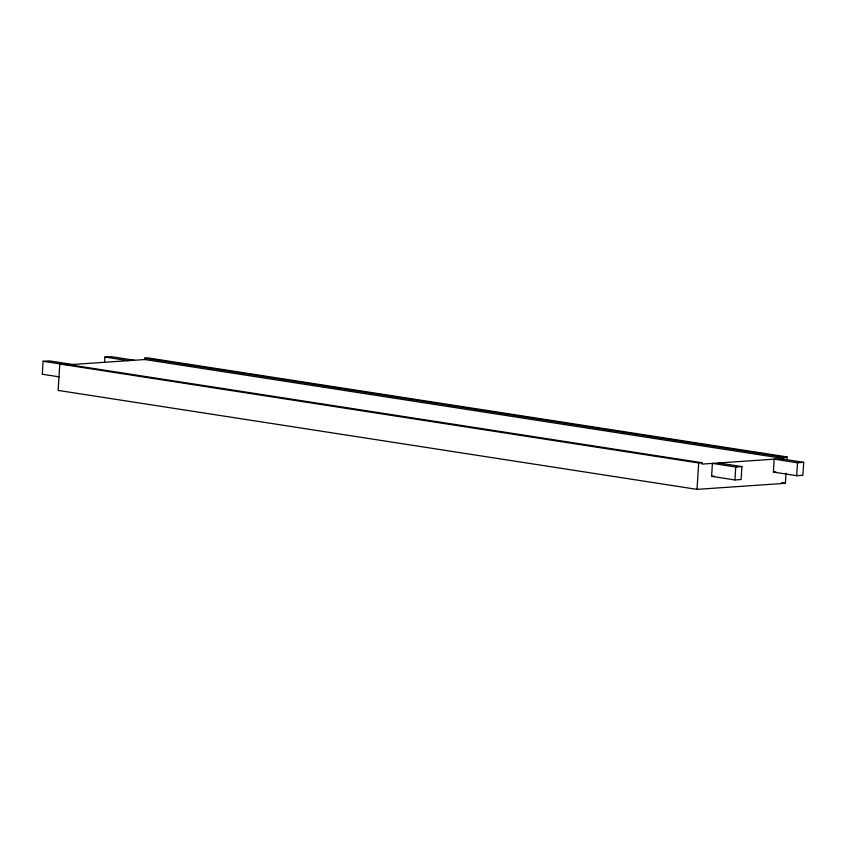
<?xml version="1.0" encoding="UTF-8"?>
<svg xmlns="http://www.w3.org/2000/svg" width="846" height="846" viewBox="0 0 846 846"><rect width="100%" height="100%" fill="white"/><g stroke="black" fill="none" stroke-linecap="round" stroke-linejoin="round"><path stroke-width="1.27" d="M72.629 364.489L49.29 360.872L43.114 361.295L42.3 374.239L59.157 376.851M786.907 459.42L787.066 456.914L783.756 457.136L783.671 458.5L702.032 464.105L702.117 462.741L63.228 363.78L59.791 364.013L58.131 390.408L697.019 489.369L785.405 483.299L786.04 473.242M104.566 362.225L104.893 357.054L111.069 356.631L134.408 360.248M66.453 364.912L144.782 359.529L144.867 358.175L148.177 357.943L787.066 456.914M697.019 489.369L698.68 462.984L702.117 462.741M711.592 476.33L712.406 463.397L735.745 467.013L741.921 466.59L741.107 479.523L734.931 479.946L711.592 476.33L714.066 476.161M734.931 479.946L735.745 467.013M773.371 472.089L774.185 459.156L797.524 462.773L803.7 462.339L802.886 475.283L796.71 475.706L773.371 472.089L775.845 471.92M796.71 475.706L797.524 462.773M144.867 358.175L783.756 457.136M144.782 359.529L783.671 458.5M780.361 458.733L803.7 462.339M104.893 357.054L128.232 360.671M718.582 462.974L741.921 466.59M43.114 361.295L61.272 364.108M59.791 364.013L698.68 462.984M781.493 482.696L785.405 483.299"/></g></svg>
